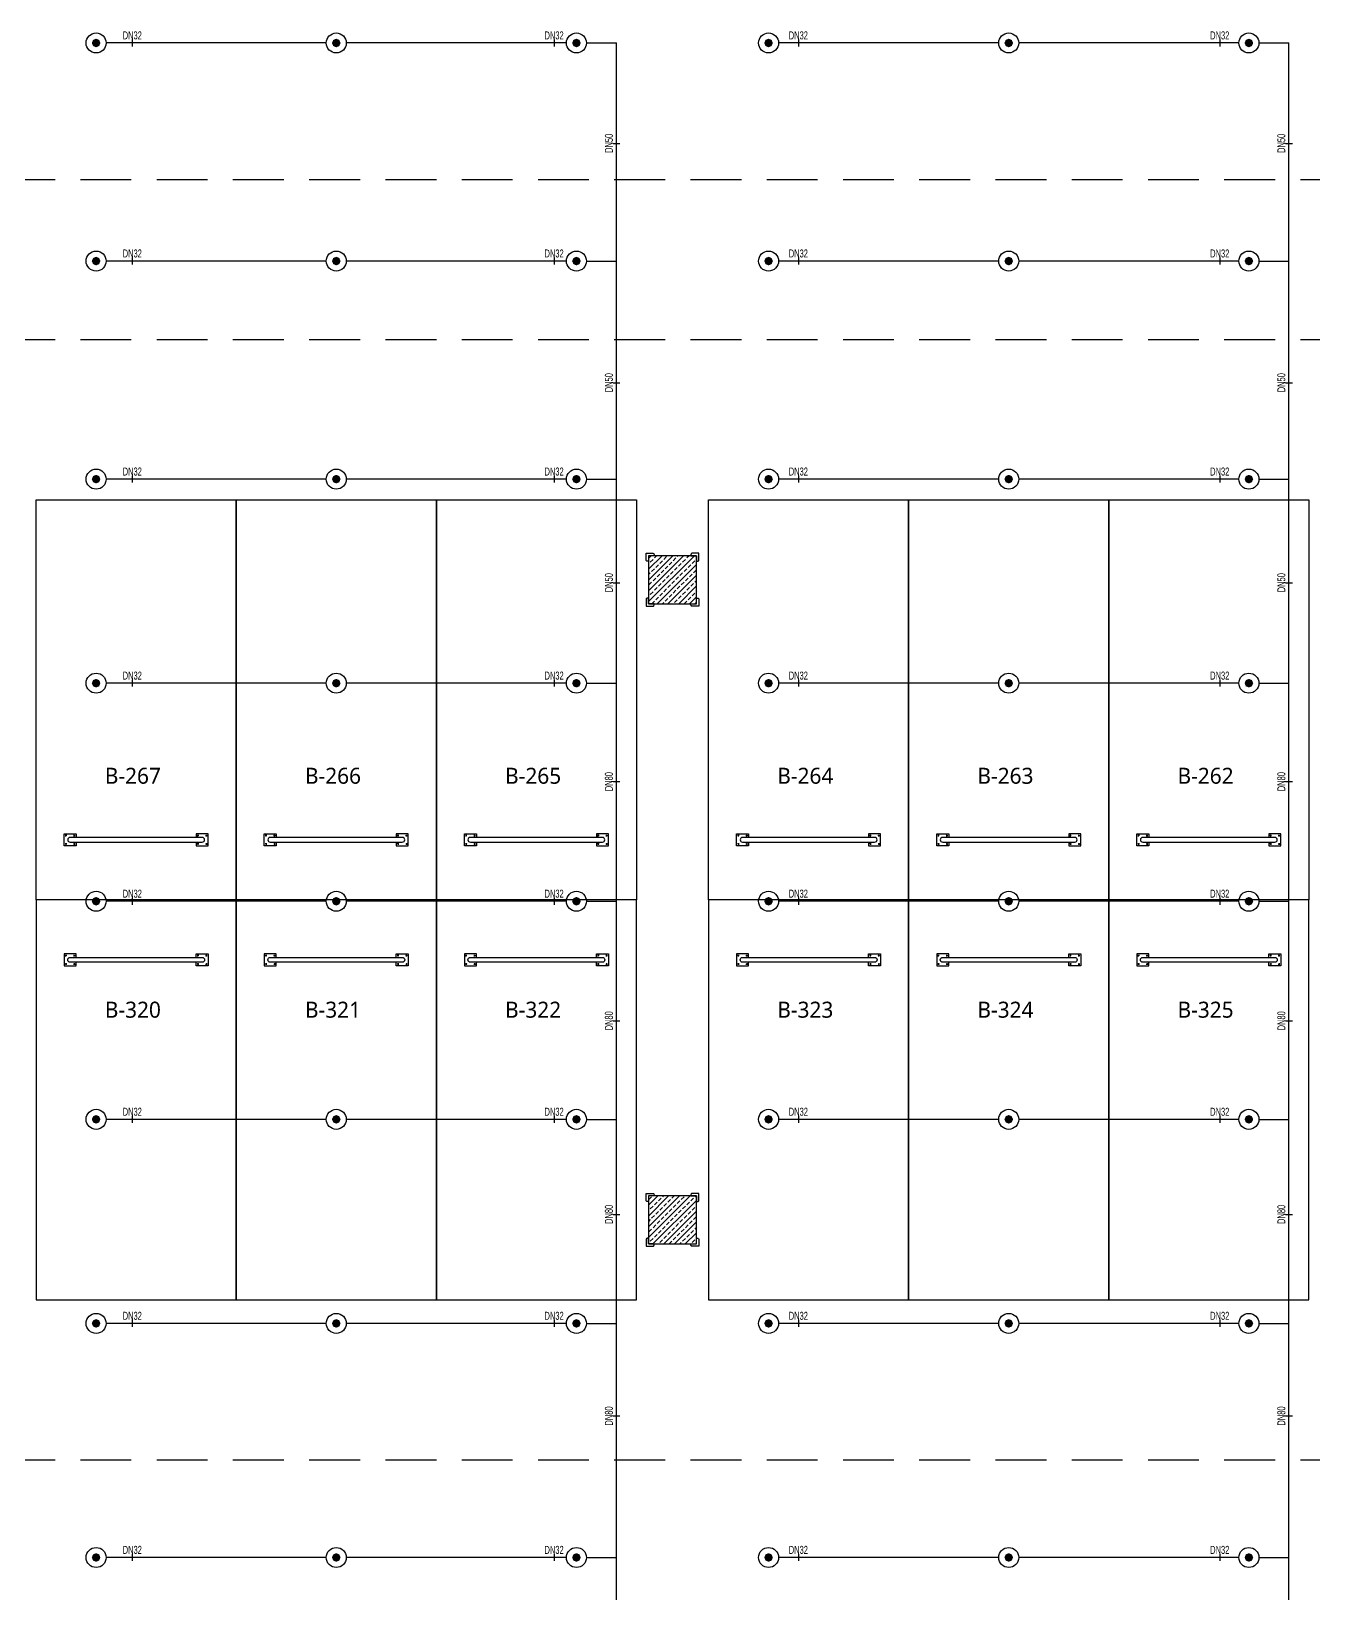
# Model space of a CAD drawing. Header units: millimetres. Extents: x -379292 to 1221486, y 92049 to 447512.
# Drawn here: x 378018 to 394038, y 203947 to 223472 of the extents above; entities that cross this region are included whole.
import ezdxf
from ezdxf.enums import TextEntityAlignment as Align

# ---------------------------------------------------------------- set-up
doc = ezdxf.new("R2010")
doc.units = ezdxf.units.MM
doc.linetypes.add('HIDDEN', pattern=[9.525, 6.35, -3.175])
for name, color, linetype in [('-M-YNGN-BORUID', 7, 'Continuous'), ('-M-YNGN-BORUUZUN', 7, 'Continuous'), ('-M-YNGN-BORUYUK', 7, 'Continuous'), ('-M-YNGN-SPR-YUK', 7, 'Continuous'), ('-M-YNGN-ZON4-CAP-', 7, 'Continuous'), ('-M-YNGN-ZON4-SPR-', 7, 'Continuous'), ('05_HATCH CONCRETE', 141, 'Continuous'), ('05_SYMBOL', 2, 'Continuous'), ('202-A-Y-MahalAd', 141, 'Continuous')]:
    doc.layers.add(name, color=color, linetype=linetype)
doc.layers.add('-M-YNGN-SPR-CAPCIZGI', color=188, linetype='Continuous', plot=False)
doc.layers.add('-M-YNGN-ZON4', color=3, linetype='SP', lineweight=30)
doc.styles.add('CIZGI', font='tahoma.ttf', dxfattribs={"width": 0.8, "oblique": 20})
doc.styles.add('HCAD', font='HCAD.SHX', dxfattribs={"width": 0.8, "height": 0.2})
doc.styles.add('PIPESIZE', font='hcad.shx', dxfattribs={"width": 0.8})
doc.styles.add('SPR-NOT', font='romans.shx')
doc.styles.get("Standard").update_dxf_attribs({"font": 'segoeuil.ttf'})
doc.linetypes.add('SP', pattern='A,2,-0.1,["SP",CIZGI,S=0.14,R=0.2,X=0,Y=-0.07],-0.255', length=2.355)
pattern_1 = [(225, (905000, -3e-07), (67.351921, -67.351921), []), (225, (904932.65, -3e-07), (67.351921, -67.351921), [47.625, -23.8125])]

# ---------------------------------------------------------------- blocks, each defined once
blk = doc.blocks.new('202_Vida')
at = {"color": 0, "linetype": 'ByBlock', "ltscale": 0.2}
for points in [[(1, 0), (-1, 0)], [(0, 1), (0, -1)]]:
    blk.add_lwpolyline(points, dxfattribs=at)
at = {"color": 0, "linetype": 'ByBlock'}
for radius in [0.42, 0.23, 0.155]:
    blk.add_circle((0, 0), radius, dxfattribs=at)
blk = doc.blocks.new('202_Stoper')
at = {"color": 0, "linetype": 'ByBlock'}
for points in [[(-750, -30), (-750, -75), (-900, -75), (-900, 75), (-750, 75), (-750, 30)], [(750, -30), (750, -75), (900, -75), (900, 75), (750, 75), (750, 30)]]:
    blk.add_lwpolyline(points, dxfattribs=at)
blk.add_lwpolyline([(825, -30, 1), (825, 30), (-825, 30, 1), (-825, -30)], format="xyb", close=True, dxfattribs=at)
at = {"color": 0, "linetype": 'ByBlock', "yscale": 10, "zscale": 10, "rotation": 180}
for p, xscale in [((-877, 53), -10), ((-772, 53), 10), ((772, 53), -10), ((877, 53), 10)]:
    blk.add_blockref('202_Vida', p, dxfattribs=dict(at, xscale=xscale))
at = {"color": 0, "linetype": 'ByBlock', "yscale": 10, "zscale": 10}
for p, xscale in [((-877, -52), 10), ((-772, -52), -10), ((772, -52), 10), ((877, -52), -10)]:
    blk.add_blockref('202_Vida', p, dxfattribs=dict(at, xscale=xscale))
blk = doc.blocks.new('202_Mahalblok')
at = {"color": 0, "linetype": 'ByBlock', "flags": 128}
blk.add_lwpolyline([(0, 0), (0, 5000), (2500, 5000), (2500, 0)], close=True, dxfattribs=at)
at = {"color": 252}
blk.add_blockref('202_Stoper', (1250, 750), dxfattribs=at)
at = {"color": 0, "linetype": 'ByBlock', "ltscale": 25}
blk.add_attdef('MAHALNO', text='', height=200, dxfattribs=at).set_placement((1209, 1390), align=Align.BOTTOM_CENTER)
blk = doc.blocks.new('bariyer')
at = {"color": 8, "ltscale": 25}
blk.add_lwpolyline([(0, -70), (15, -70, 0.414214), (30, -55), (30, 30), (-55, 30, 0.414214), (-70, 15), (-70, 0), (0, 0)], format="xyb", close=True, dxfattribs=at)
blk = doc.blocks.new('OtoParkBodrumKatMimari')
at = {"layer": '05_HATCH CONCRETE'}
h = blk.add_hatch(dxfattribs=at)
h.set_pattern_fill('ANSI33', color=8, scale=15, angle=180, style=0)
h.set_pattern_definition(pattern_1)
h.paths.add_polyline_path([(105200, 116100), (104600, 116100), (104600, 115500), (105200, 115500)])
h = blk.add_hatch(dxfattribs=at)
h.set_pattern_fill('ANSI33', color=8, scale=15, angle=180, style=0)
h.set_pattern_definition(pattern_1)
h.paths.add_polyline_path([(105200, 108100), (104600, 108100), (104600, 107500), (105200, 107500)])
at = {"color": 5}
for points in [[(105200, 116100), (104600, 116100), (104600, 115500), (105200, 115500)], [(105200, 108100), (104600, 108100), (104600, 107500), (105200, 107500)]]:
    blk.add_lwpolyline(points, close=True, dxfattribs=at)
at = {"layer": '05_SYMBOL', "color": 252, "linetype": 'HIDDEN', "ltscale": 100}
for points in [[(19400, 120800), (128500, 120800)], [(19400, 118800), (135650, 118800)], [(19400, 104800), (128500, 104800)]]:
    blk.add_lwpolyline(points, dxfattribs=at)
at = {"layer": '05_SYMBOL', "color": 8, "xscale": -1}
for p in [(104600, 116100), (104600, 108100)]:
    blk.add_blockref('bariyer', p, dxfattribs=at)
at = {"layer": '05_SYMBOL', "color": 8}
for p in [(105200, 116100), (105200, 108100)]:
    blk.add_blockref('bariyer', p, dxfattribs=at)
at = {"layer": '05_SYMBOL', "color": 8, "rotation": 180}
for p in [(104600, 115500), (104600, 107500)]:
    blk.add_blockref('bariyer', p, dxfattribs=at)
at = {"layer": '05_SYMBOL', "color": 8, "xscale": -1, "rotation": 180}
for p in [(105200, 115500), (105200, 107500)]:
    blk.add_blockref('bariyer', p, dxfattribs=at)
at = {"layer": '202-A-Y-MahalAd', "color": 8, "ltscale": 25}
for p, values in [((96950, 111800), {'MAHALNO': 'B-267'}), ((99450, 111800), {'MAHALNO': 'B-266'}), ((101950, 111800), {'MAHALNO': 'B-265'}), ((105350, 111800), {'MAHALNO': 'B-264'}), ((107850, 111800), {'MAHALNO': 'B-263'}), ((110350, 111800), {'MAHALNO': 'B-262'})]:
    blk.add_blockref('202_Mahalblok', p, dxfattribs=at).add_auto_attribs(values)
ref = blk.add_blockref('202_Mahalblok', (96950, 111800), dxfattribs=dict(at, xscale=-1, rotation=180))
ref.add_attrib('MAHALNO', 'B-320', dxfattribs={"layer": '0', "color": 0, "linetype": 'ByBlock', "ltscale": 25, "height": 200}).set_placement((98159, 110267), align=Align.BOTTOM_CENTER)
ref = blk.add_blockref('202_Mahalblok', (99450, 111800), dxfattribs=dict(at, xscale=-1, rotation=180))
ref.add_attrib('MAHALNO', 'B-321', dxfattribs={"layer": '0', "color": 0, "linetype": 'ByBlock', "ltscale": 25, "height": 200}).set_placement((100659, 110267), align=Align.BOTTOM_CENTER)
ref = blk.add_blockref('202_Mahalblok', (101950, 111800), dxfattribs=dict(at, xscale=-1, rotation=180))
ref.add_attrib('MAHALNO', 'B-322', dxfattribs={"layer": '0', "color": 0, "linetype": 'ByBlock', "ltscale": 25, "height": 200}).set_placement((103159, 110267), align=Align.BOTTOM_CENTER)
ref = blk.add_blockref('202_Mahalblok', (105350, 111800), dxfattribs=dict(at, xscale=-1, rotation=180))
ref.add_attrib('MAHALNO', 'B-323', dxfattribs={"layer": '0', "color": 0, "linetype": 'ByBlock', "ltscale": 25, "height": 200}).set_placement((106559, 110267), align=Align.BOTTOM_CENTER)
ref = blk.add_blockref('202_Mahalblok', (107850, 111800), dxfattribs=dict(at, xscale=-1, rotation=180))
ref.add_attrib('MAHALNO', 'B-324', dxfattribs={"layer": '0', "color": 0, "linetype": 'ByBlock', "ltscale": 25, "height": 200}).set_placement((109059, 110267), align=Align.BOTTOM_CENTER)
ref = blk.add_blockref('202_Mahalblok', (110350, 111800), dxfattribs=dict(at, xscale=-1, rotation=180))
ref.add_attrib('MAHALNO', 'B-325', dxfattribs={"layer": '0', "color": 0, "linetype": 'ByBlock', "ltscale": 25, "height": 200}).set_placement((111559, 110267), align=Align.BOTTOM_CENTER)
blk = doc.blocks.new('SP-C-UP-12')
at = {"ltscale": 10}
blk.add_line((0, 0), (0, 0), dxfattribs=at)
at = {"color": 1, "linetype": 'Continuous'}
blk.add_circle((0, 0), 12.5, dxfattribs=at)
at = {"ltscale": 10}
for points in [[(-5.4, 0), (-3.8, 3.8), (-3.8, -3.8), (0, 5.4)], [(-3.8, -3.8), (0, 5.4), (0, -5.4), (3.8, 3.8)], [(0, -5.4), (3.8, 3.8), (3.8, -3.8), (5.4, 0)]]:
    blk.add_solid(points, dxfattribs=at)
at = {"layer": '-M-YNGN-SPR-YUK', "style": 'SPR-NOT', "width": 0.5, "flags": 9}
for tag, p in [('YUK', (0, 17.8)), ('CAP', (0, 14.4)), ('TIP', (0.2, 10.8))]:
    blk.add_attdef(tag, text='', height=2.5, dxfattribs=at).set_placement(p, align=Align.MIDDLE_CENTER)
blk = doc.blocks.new('SPRKL100')
at = {"layer": '-M-YNGN-SPR-CAPCIZGI'}
blk.add_line((0, 0.43), (0, -0.43), dxfattribs=at)
at = {"layer": '-M-YNGN-BORUID', "color": 0, "style": 'HCAD', "width": 0.8, "flags": 1}
blk.add_attdef('DIC', text='', height=0.4, dxfattribs=at).set_placement((0, -1.69), align=Align.CENTER)
at = {"layer": '-M-YNGN-BORUUZUN', "color": 0, "style": 'HCAD', "width": 0.7}
blk.add_attdef('BOY', text='', height=0.8, dxfattribs=at).set_placement((0, -1.08), align=Align.CENTER)
at = {"layer": '-M-YNGN-BORUYUK', "color": 6, "style": 'PIPESIZE', "width": 0.8}
blk.add_attdef('YUK', text='', height=0.5, dxfattribs=at).set_placement((0, 1.87), align=Align.CENTER)
at = {"color": 0, "style": 'PIPESIZE', "width": 0.7}
blk.add_attdef('CAP', text='', height=1, dxfattribs=at).set_placement((0, 0.45), align=Align.CENTER)
blk = doc.blocks.new('A$C69E781E7')
at = {"layer": '-M-YNGN-ZON4', "ltscale": 500}
for p, q in [((-3873.4, -2137.6), (-4148.4, -2137.6)), ((-3573.4, -2137.6), (-3848.4, -2137.6)), ((-3548.4, -2137.6), (-3510.9, -2137.6)), ((-3510.9, -7485.1), (-3510.9, -2137.6)), ((-3033.4, -2137.6), (-3308.4, -2137.6)), ((-2733.4, -2137.6), (-3008.4, -2137.6)), ((-2708.4, -2137.6), (-2670.9, -2137.6)), ((-2670.9, -7485.1), (-2670.9, -2137.6)), ((-3873.4, -2410.1), (-4148.4, -2410.1)), ((-3573.4, -2410.1), (-3848.4, -2410.1)), ((-3548.4, -2410.1), (-3510.9, -2410.1)), ((-3033.4, -2410.1), (-3308.4, -2410.1)), ((-2733.4, -2410.1), (-3008.4, -2410.1)), ((-2708.4, -2410.1), (-2670.9, -2410.1)), ((-3873.4, -2682.6), (-4148.4, -2682.6)), ((-3573.4, -2682.6), (-3848.4, -2682.6)), ((-3548.4, -2682.6), (-3510.9, -2682.6)), ((-3033.4, -2682.6), (-3308.4, -2682.6)), ((-2733.4, -2682.6), (-3008.4, -2682.6)), ((-2708.4, -2682.6), (-2670.9, -2682.6)), ((-3873.4, -2937.6), (-4148.4, -2937.6)), ((-3573.4, -2937.6), (-3848.4, -2937.6)), ((-3548.4, -2937.6), (-3510.9, -2937.6)), ((-3033.4, -2937.6), (-3308.4, -2937.6)), ((-2733.4, -2937.6), (-3008.4, -2937.6)), ((-2708.4, -2937.6), (-2670.9, -2937.6)), ((-3873.4, -3210.1), (-4148.4, -3210.1)), ((-3573.4, -3210.1), (-3848.4, -3210.1)), ((-3548.4, -3210.1), (-3510.9, -3210.1)), ((-3033.4, -3210.1), (-3308.4, -3210.1)), ((-2733.4, -3210.1), (-3008.4, -3210.1)), ((-2708.4, -3210.1), (-2670.9, -3210.1)), ((-3873.4, -3482.6), (-4148.4, -3482.6)), ((-3573.4, -3482.6), (-3848.4, -3482.6)), ((-3548.4, -3482.6), (-3510.9, -3482.6)), ((-3033.4, -3482.6), (-3308.4, -3482.6)), ((-2733.4, -3482.6), (-3008.4, -3482.6)), ((-2708.4, -3482.6), (-2670.9, -3482.6)), ((-3873.4, -3737.6), (-4148.4, -3737.6)), ((-3573.4, -3737.6), (-3848.4, -3737.6)), ((-3548.4, -3737.6), (-3510.9, -3737.6)), ((-3033.4, -3737.6), (-3308.4, -3737.6)), ((-2733.4, -3737.6), (-3008.4, -3737.6)), ((-2708.4, -3737.6), (-2670.9, -3737.6)), ((-3873.4, -4030.1), (-4148.4, -4030.1)), ((-3573.4, -4030.1), (-3848.4, -4030.1)), ((-3548.4, -4030.1), (-3510.9, -4030.1)), ((-3033.4, -4030.1), (-3308.4, -4030.1)), ((-2733.4, -4030.1), (-3008.4, -4030.1)), ((-2708.4, -4030.1), (-2670.9, -4030.1))]:
    blk.add_line(p, q, dxfattribs=at)
at = {"layer": '-M-YNGN-ZON4-CAP-'}
ref = blk.add_blockref('SPRKL100', (-4115.7, -2137.6), dxfattribs=dict(at, xscale=10, yscale=10, zscale=10))
ref.add_attrib('CAP', 'DN32', dxfattribs={"layer": '0', "color": 0, "height": 10, "style": 'PIPESIZE', "width": 0.7}).set_placement((-4115.7, -2133.1), align=Align.CENTER)
ref = blk.add_blockref('SPRKL100', (-3588.8, -2137.6), dxfattribs=dict(at, xscale=10, yscale=10, zscale=10))
ref.add_attrib('CAP', 'DN32', dxfattribs={"layer": '0', "color": 0, "height": 10, "style": 'PIPESIZE', "width": 0.7}).set_placement((-3588.8, -2133.1), align=Align.CENTER)
ref = blk.add_blockref('SPRKL100', (-3283.7, -2137.6), dxfattribs=dict(at, xscale=10, yscale=10, zscale=10))
ref.add_attrib('CAP', 'DN32', dxfattribs={"layer": '0', "color": 0, "height": 10, "style": 'PIPESIZE', "width": 0.7}).set_placement((-3283.7, -2133.1), align=Align.CENTER)
ref = blk.add_blockref('SPRKL100', (-2757.3, -2137.6), dxfattribs=dict(at, xscale=10, yscale=10, zscale=10))
ref.add_attrib('CAP', 'DN32', dxfattribs={"layer": '0', "color": 0, "height": 10, "style": 'PIPESIZE', "width": 0.7}).set_placement((-2757.3, -2133.1), align=Align.CENTER)
ref = blk.add_blockref('SPRKL100', (-3510.9, -2263), dxfattribs=dict(at, xscale=10.00000000000001, yscale=10.00000000000001, zscale=10.00000000000001, rotation=90))
ref.add_attrib('CAP', 'DN50', dxfattribs={"layer": '0', "color": 0, "height": 10, "rotation": 90, "style": 'PIPESIZE', "width": 0.7}).set_placement((-3515.4, -2263), align=Align.CENTER)
ref = blk.add_blockref('SPRKL100', (-2670.9, -2263), dxfattribs=dict(at, xscale=10.00000000000001, yscale=10.00000000000001, zscale=10.00000000000001, rotation=90))
ref.add_attrib('CAP', 'DN50', dxfattribs={"layer": '0', "color": 0, "height": 10, "rotation": 90, "style": 'PIPESIZE', "width": 0.7}).set_placement((-2675.4, -2263), align=Align.CENTER)
ref = blk.add_blockref('SPRKL100', (-4115.7, -2410.1), dxfattribs=dict(at, xscale=10, yscale=10, zscale=10))
ref.add_attrib('CAP', 'DN32', dxfattribs={"layer": '0', "color": 0, "height": 10, "style": 'PIPESIZE', "width": 0.7}).set_placement((-4115.7, -2405.6), align=Align.CENTER)
ref = blk.add_blockref('SPRKL100', (-3588.8, -2410.1), dxfattribs=dict(at, xscale=10, yscale=10, zscale=10))
ref.add_attrib('CAP', 'DN32', dxfattribs={"layer": '0', "color": 0, "height": 10, "style": 'PIPESIZE', "width": 0.7}).set_placement((-3588.8, -2405.6), align=Align.CENTER)
ref = blk.add_blockref('SPRKL100', (-3283.7, -2410.1), dxfattribs=dict(at, xscale=10, yscale=10, zscale=10))
ref.add_attrib('CAP', 'DN32', dxfattribs={"layer": '0', "color": 0, "height": 10, "style": 'PIPESIZE', "width": 0.7}).set_placement((-3283.7, -2405.6), align=Align.CENTER)
ref = blk.add_blockref('SPRKL100', (-2757.3, -2410.1), dxfattribs=dict(at, xscale=10, yscale=10, zscale=10))
ref.add_attrib('CAP', 'DN32', dxfattribs={"layer": '0', "color": 0, "height": 10, "style": 'PIPESIZE', "width": 0.7}).set_placement((-2757.3, -2405.6), align=Align.CENTER)
ref = blk.add_blockref('SPRKL100', (-3510.9, -2562.1), dxfattribs=dict(at, xscale=10.00000000000001, yscale=10.00000000000001, zscale=10.00000000000001, rotation=90))
ref.add_attrib('CAP', 'DN50', dxfattribs={"layer": '0', "color": 0, "height": 10, "rotation": 90, "style": 'PIPESIZE', "width": 0.7}).set_placement((-3515.4, -2562.1), align=Align.CENTER)
ref = blk.add_blockref('SPRKL100', (-2670.9, -2562.1), dxfattribs=dict(at, xscale=10.00000000000001, yscale=10.00000000000001, zscale=10.00000000000001, rotation=90))
ref.add_attrib('CAP', 'DN50', dxfattribs={"layer": '0', "color": 0, "height": 10, "rotation": 90, "style": 'PIPESIZE', "width": 0.7}).set_placement((-2675.4, -2562.1), align=Align.CENTER)
ref = blk.add_blockref('SPRKL100', (-4115.7, -2682.6), dxfattribs=dict(at, xscale=10, yscale=10, zscale=10))
ref.add_attrib('CAP', 'DN32', dxfattribs={"layer": '0', "color": 0, "height": 10, "style": 'PIPESIZE', "width": 0.7}).set_placement((-4115.7, -2678.1), align=Align.CENTER)
ref = blk.add_blockref('SPRKL100', (-3588.8, -2682.6), dxfattribs=dict(at, xscale=10, yscale=10, zscale=10))
ref.add_attrib('CAP', 'DN32', dxfattribs={"layer": '0', "color": 0, "height": 10, "style": 'PIPESIZE', "width": 0.7}).set_placement((-3588.8, -2678.1), align=Align.CENTER)
ref = blk.add_blockref('SPRKL100', (-3283.7, -2682.6), dxfattribs=dict(at, xscale=10, yscale=10, zscale=10))
ref.add_attrib('CAP', 'DN32', dxfattribs={"layer": '0', "color": 0, "height": 10, "style": 'PIPESIZE', "width": 0.7}).set_placement((-3283.7, -2678.1), align=Align.CENTER)
ref = blk.add_blockref('SPRKL100', (-2757.3, -2682.6), dxfattribs=dict(at, xscale=10, yscale=10, zscale=10))
ref.add_attrib('CAP', 'DN32', dxfattribs={"layer": '0', "color": 0, "height": 10, "style": 'PIPESIZE', "width": 0.7}).set_placement((-2757.3, -2678.1), align=Align.CENTER)
ref = blk.add_blockref('SPRKL100', (-3510.9, -2812), dxfattribs=dict(at, xscale=10.00000000000001, yscale=10.00000000000001, zscale=10.00000000000001, rotation=90))
ref.add_attrib('CAP', 'DN50', dxfattribs={"layer": '0', "color": 0, "height": 10, "rotation": 90, "style": 'PIPESIZE', "width": 0.7}).set_placement((-3515.4, -2812), align=Align.CENTER)
ref = blk.add_blockref('SPRKL100', (-2670.9, -2812), dxfattribs=dict(at, xscale=10.00000000000001, yscale=10.00000000000001, zscale=10.00000000000001, rotation=90))
ref.add_attrib('CAP', 'DN50', dxfattribs={"layer": '0', "color": 0, "height": 10, "rotation": 90, "style": 'PIPESIZE', "width": 0.7}).set_placement((-2675.4, -2812), align=Align.CENTER)
ref = blk.add_blockref('SPRKL100', (-4115.7, -2937.6), dxfattribs=dict(at, xscale=10, yscale=10, zscale=10))
ref.add_attrib('CAP', 'DN32', dxfattribs={"layer": '0', "color": 0, "height": 10, "style": 'PIPESIZE', "width": 0.7}).set_placement((-4115.7, -2933.1), align=Align.CENTER)
ref = blk.add_blockref('SPRKL100', (-3588.8, -2937.6), dxfattribs=dict(at, xscale=10, yscale=10, zscale=10))
ref.add_attrib('CAP', 'DN32', dxfattribs={"layer": '0', "color": 0, "height": 10, "style": 'PIPESIZE', "width": 0.7}).set_placement((-3588.8, -2933.1), align=Align.CENTER)
ref = blk.add_blockref('SPRKL100', (-3283.7, -2937.6), dxfattribs=dict(at, xscale=10, yscale=10, zscale=10))
ref.add_attrib('CAP', 'DN32', dxfattribs={"layer": '0', "color": 0, "height": 10, "style": 'PIPESIZE', "width": 0.7}).set_placement((-3283.7, -2933.1), align=Align.CENTER)
ref = blk.add_blockref('SPRKL100', (-2757.3, -2937.6), dxfattribs=dict(at, xscale=10, yscale=10, zscale=10))
ref.add_attrib('CAP', 'DN32', dxfattribs={"layer": '0', "color": 0, "height": 10, "style": 'PIPESIZE', "width": 0.7}).set_placement((-2757.3, -2933.1), align=Align.CENTER)
ref = blk.add_blockref('SPRKL100', (-3510.9, -3060.6), dxfattribs=dict(at, xscale=10.00000000000001, yscale=10.00000000000001, zscale=10.00000000000001, rotation=90))
ref.add_attrib('CAP', 'DN80', dxfattribs={"layer": '0', "color": 0, "height": 10, "rotation": 90, "style": 'PIPESIZE', "width": 0.7}).set_placement((-3515.4, -3060.6), align=Align.CENTER)
ref = blk.add_blockref('SPRKL100', (-2670.9, -3060.6), dxfattribs=dict(at, xscale=10.00000000000001, yscale=10.00000000000001, zscale=10.00000000000001, rotation=90))
ref.add_attrib('CAP', 'DN80', dxfattribs={"layer": '0', "color": 0, "height": 10, "rotation": 90, "style": 'PIPESIZE', "width": 0.7}).set_placement((-2675.4, -3060.6), align=Align.CENTER)
ref = blk.add_blockref('SPRKL100', (-4115.7, -3210.1), dxfattribs=dict(at, xscale=10, yscale=10, zscale=10))
ref.add_attrib('CAP', 'DN32', dxfattribs={"layer": '0', "color": 0, "height": 10, "style": 'PIPESIZE', "width": 0.7}).set_placement((-4115.7, -3205.6), align=Align.CENTER)
ref = blk.add_blockref('SPRKL100', (-3588.8, -3210.1), dxfattribs=dict(at, xscale=10, yscale=10, zscale=10))
ref.add_attrib('CAP', 'DN32', dxfattribs={"layer": '0', "color": 0, "height": 10, "style": 'PIPESIZE', "width": 0.7}).set_placement((-3588.8, -3205.6), align=Align.CENTER)
ref = blk.add_blockref('SPRKL100', (-3283.7, -3210.1), dxfattribs=dict(at, xscale=10, yscale=10, zscale=10))
ref.add_attrib('CAP', 'DN32', dxfattribs={"layer": '0', "color": 0, "height": 10, "style": 'PIPESIZE', "width": 0.7}).set_placement((-3283.7, -3205.6), align=Align.CENTER)
ref = blk.add_blockref('SPRKL100', (-2757.3, -3210.1), dxfattribs=dict(at, xscale=10, yscale=10, zscale=10))
ref.add_attrib('CAP', 'DN32', dxfattribs={"layer": '0', "color": 0, "height": 10, "style": 'PIPESIZE', "width": 0.7}).set_placement((-2757.3, -3205.6), align=Align.CENTER)
ref = blk.add_blockref('SPRKL100', (-3510.9, -3359.5), dxfattribs=dict(at, xscale=10.00000000000001, yscale=10.00000000000001, zscale=10.00000000000001, rotation=90))
ref.add_attrib('CAP', 'DN80', dxfattribs={"layer": '0', "color": 0, "height": 10, "rotation": 90, "style": 'PIPESIZE', "width": 0.7}).set_placement((-3515.4, -3359.5), align=Align.CENTER)
ref = blk.add_blockref('SPRKL100', (-2670.9, -3359.5), dxfattribs=dict(at, xscale=10.00000000000001, yscale=10.00000000000001, zscale=10.00000000000001, rotation=90))
ref.add_attrib('CAP', 'DN80', dxfattribs={"layer": '0', "color": 0, "height": 10, "rotation": 90, "style": 'PIPESIZE', "width": 0.7}).set_placement((-2675.4, -3359.5), align=Align.CENTER)
ref = blk.add_blockref('SPRKL100', (-4115.7, -3482.6), dxfattribs=dict(at, xscale=10, yscale=10, zscale=10))
ref.add_attrib('CAP', 'DN32', dxfattribs={"layer": '0', "color": 0, "height": 10, "style": 'PIPESIZE', "width": 0.7}).set_placement((-4115.7, -3478.1), align=Align.CENTER)
ref = blk.add_blockref('SPRKL100', (-3588.8, -3482.6), dxfattribs=dict(at, xscale=10, yscale=10, zscale=10))
ref.add_attrib('CAP', 'DN32', dxfattribs={"layer": '0', "color": 0, "height": 10, "style": 'PIPESIZE', "width": 0.7}).set_placement((-3588.8, -3478.1), align=Align.CENTER)
ref = blk.add_blockref('SPRKL100', (-3283.7, -3482.6), dxfattribs=dict(at, xscale=10, yscale=10, zscale=10))
ref.add_attrib('CAP', 'DN32', dxfattribs={"layer": '0', "color": 0, "height": 10, "style": 'PIPESIZE', "width": 0.7}).set_placement((-3283.7, -3478.1), align=Align.CENTER)
ref = blk.add_blockref('SPRKL100', (-2757.3, -3482.6), dxfattribs=dict(at, xscale=10, yscale=10, zscale=10))
ref.add_attrib('CAP', 'DN32', dxfattribs={"layer": '0', "color": 0, "height": 10, "style": 'PIPESIZE', "width": 0.7}).set_placement((-2757.3, -3478.1), align=Align.CENTER)
ref = blk.add_blockref('SPRKL100', (-3510.9, -3601.4), dxfattribs=dict(at, xscale=10.00000000000001, yscale=10.00000000000001, zscale=10.00000000000001, rotation=90))
ref.add_attrib('CAP', 'DN80', dxfattribs={"layer": '0', "color": 0, "height": 10, "rotation": 90, "style": 'PIPESIZE', "width": 0.7}).set_placement((-3515.4, -3601.4), align=Align.CENTER)
ref = blk.add_blockref('SPRKL100', (-2670.9, -3601.4), dxfattribs=dict(at, xscale=10.00000000000001, yscale=10.00000000000001, zscale=10.00000000000001, rotation=90))
ref.add_attrib('CAP', 'DN80', dxfattribs={"layer": '0', "color": 0, "height": 10, "rotation": 90, "style": 'PIPESIZE', "width": 0.7}).set_placement((-2675.4, -3601.4), align=Align.CENTER)
ref = blk.add_blockref('SPRKL100', (-4115.7, -3737.6), dxfattribs=dict(at, xscale=10, yscale=10, zscale=10))
ref.add_attrib('CAP', 'DN32', dxfattribs={"layer": '0', "color": 0, "height": 10, "style": 'PIPESIZE', "width": 0.7}).set_placement((-4115.7, -3733.1), align=Align.CENTER)
ref = blk.add_blockref('SPRKL100', (-3588.8, -3737.6), dxfattribs=dict(at, xscale=10, yscale=10, zscale=10))
ref.add_attrib('CAP', 'DN32', dxfattribs={"layer": '0', "color": 0, "height": 10, "style": 'PIPESIZE', "width": 0.7}).set_placement((-3588.8, -3733.1), align=Align.CENTER)
ref = blk.add_blockref('SPRKL100', (-3283.7, -3737.6), dxfattribs=dict(at, xscale=10, yscale=10, zscale=10))
ref.add_attrib('CAP', 'DN32', dxfattribs={"layer": '0', "color": 0, "height": 10, "style": 'PIPESIZE', "width": 0.7}).set_placement((-3283.7, -3733.1), align=Align.CENTER)
ref = blk.add_blockref('SPRKL100', (-2757.3, -3737.6), dxfattribs=dict(at, xscale=10, yscale=10, zscale=10))
ref.add_attrib('CAP', 'DN32', dxfattribs={"layer": '0', "color": 0, "height": 10, "style": 'PIPESIZE', "width": 0.7}).set_placement((-2757.3, -3733.1), align=Align.CENTER)
ref = blk.add_blockref('SPRKL100', (-3510.9, -3853.3), dxfattribs=dict(at, xscale=10.00000000000001, yscale=10.00000000000001, zscale=10.00000000000001, rotation=90))
ref.add_attrib('CAP', 'DN80', dxfattribs={"layer": '0', "color": 0, "height": 10, "rotation": 90, "style": 'PIPESIZE', "width": 0.7}).set_placement((-3515.4, -3853.3), align=Align.CENTER)
ref = blk.add_blockref('SPRKL100', (-2670.9, -3853.3), dxfattribs=dict(at, xscale=10.00000000000001, yscale=10.00000000000001, zscale=10.00000000000001, rotation=90))
ref.add_attrib('CAP', 'DN80', dxfattribs={"layer": '0', "color": 0, "height": 10, "rotation": 90, "style": 'PIPESIZE', "width": 0.7}).set_placement((-2675.4, -3853.3), align=Align.CENTER)
ref = blk.add_blockref('SPRKL100', (-4115.7, -4030.1), dxfattribs=dict(at, xscale=10, yscale=10, zscale=10))
ref.add_attrib('CAP', 'DN32', dxfattribs={"layer": '0', "color": 0, "height": 10, "style": 'PIPESIZE', "width": 0.7}).set_placement((-4115.7, -4025.6), align=Align.CENTER)
ref = blk.add_blockref('SPRKL100', (-3588.8, -4030.1), dxfattribs=dict(at, xscale=10, yscale=10, zscale=10))
ref.add_attrib('CAP', 'DN32', dxfattribs={"layer": '0', "color": 0, "height": 10, "style": 'PIPESIZE', "width": 0.7}).set_placement((-3588.8, -4025.6), align=Align.CENTER)
ref = blk.add_blockref('SPRKL100', (-3283.7, -4030.1), dxfattribs=dict(at, xscale=10, yscale=10, zscale=10))
ref.add_attrib('CAP', 'DN32', dxfattribs={"layer": '0', "color": 0, "height": 10, "style": 'PIPESIZE', "width": 0.7}).set_placement((-3283.7, -4025.6), align=Align.CENTER)
ref = blk.add_blockref('SPRKL100', (-2757.3, -4030.1), dxfattribs=dict(at, xscale=10, yscale=10, zscale=10))
ref.add_attrib('CAP', 'DN32', dxfattribs={"layer": '0', "color": 0, "height": 10, "style": 'PIPESIZE', "width": 0.7}).set_placement((-2757.3, -4025.6), align=Align.CENTER)
at = {"layer": '-M-YNGN-ZON4-SPR-'}
for p in [(-4160.9, -2137.6), (-3860.9, -2137.6), (-3560.9, -2137.6), (-3320.9, -2137.6), (-3020.9, -2137.6), (-2720.9, -2137.6), (-4160.9, -2410.1), (-3860.9, -2410.1), (-3560.9, -2410.1), (-3320.9, -2410.1), (-3020.9, -2410.1), (-2720.9, -2410.1), (-4160.9, -2682.6), (-3860.9, -2682.6), (-3560.9, -2682.6), (-3320.9, -2682.6), (-3020.9, -2682.6), (-2720.9, -2682.6), (-4160.9, -2937.6), (-3860.9, -2937.6), (-3560.9, -2937.6), (-3320.9, -2937.6), (-3020.9, -2937.6), (-2720.9, -2937.6), (-4160.9, -3210.1), (-3860.9, -3210.1), (-3560.9, -3210.1), (-3320.9, -3210.1), (-3020.9, -3210.1), (-2720.9, -3210.1), (-4160.9, -3482.6), (-3860.9, -3482.6), (-3560.9, -3482.6), (-3320.9, -3482.6), (-3020.9, -3482.6), (-2720.9, -3482.6), (-4160.9, -3737.6), (-3860.9, -3737.6), (-3560.9, -3737.6), (-3320.9, -3737.6), (-3020.9, -3737.6), (-2720.9, -3737.6), (-4160.9, -4030.1), (-3860.9, -4030.1), (-3560.9, -4030.1), (-3320.9, -4030.1), (-3020.9, -4030.1), (-2720.9, -4030.1)]:
    blk.add_blockref('SP-C-UP-12', p, dxfattribs=at)

msp = doc.modelspace()

# ---------------------------------------------------------------- block references
at = {"color": 8}
msp.add_blockref('OtoParkBodrumKatMimari', (281127.6, 100818.8), dxfattribs=at)

# ---------------------------------------------------------------- next in the draw order: block references
at = {"layer": '-M-YNGN-ZON4', "ltscale": 25, "xscale": 10, "yscale": 10, "zscale": 10}
msp.add_blockref('A$C69E781E7', (420436.6, 244701.5), dxfattribs=at)

doc.saveas('drawing.dxf')
